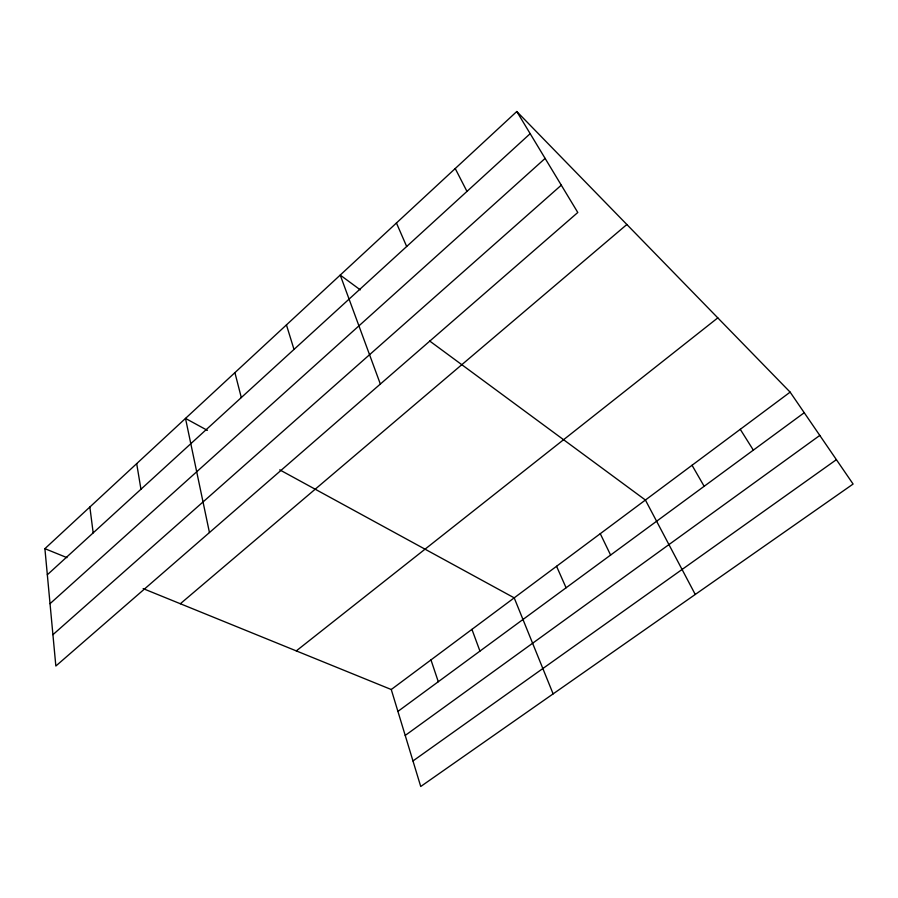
<?xml version="1.0" encoding="UTF-8"?>
<svg xmlns="http://www.w3.org/2000/svg" width="898" height="898" viewBox="0 0 898 898"><rect width="100%" height="100%" fill="white"/><g stroke="black" fill="none" stroke-linecap="round" stroke-linejoin="round"><path stroke-width="1.35" d="M516.788 111.509L577.796 212.489L55.844 666.024L44.9 548.667L516.788 111.509L790.139 392.134L853.1 484.044L420.735 786.491L391.259 689.518L143.152 588.617M47.336 574.765L530.179 133.667M50.03 603.68L545.12 158.407M52.926 634.673L561.295 185.179M180.341 603.748L626.86 224.511M296.295 650.893L717.805 317.87M391.259 689.518L790.139 392.134M397.915 711.407L804.238 412.721M405.223 735.428L819.795 435.429M412.979 760.943L836.397 459.664M44.9 548.667L66.98 557.647M207.382 430.355L185.504 418.412L209.447 532.548M279.727 469.845L514.206 597.855L553.123 693.885M360.3 289.874L340.23 275.08L380.348 384.052M429.671 341.004L645.404 500.029L695.254 594.454M740.266 429.311L753.343 450.134M692.044 465.265L704.155 486.289M455.23 168.543L466.971 191.409M600.268 533.693L610.606 555.054M556.558 566.279L566.088 587.786M396.445 223.007L406.671 246.49M471.933 629.375L479.947 651.106M430.973 659.907L438.291 681.728M286.44 324.908L294.005 349.423M234.906 372.648L241.304 397.567M136.687 463.637L140.952 489.242M89.856 507.022L93.179 532.896"/></g></svg>
